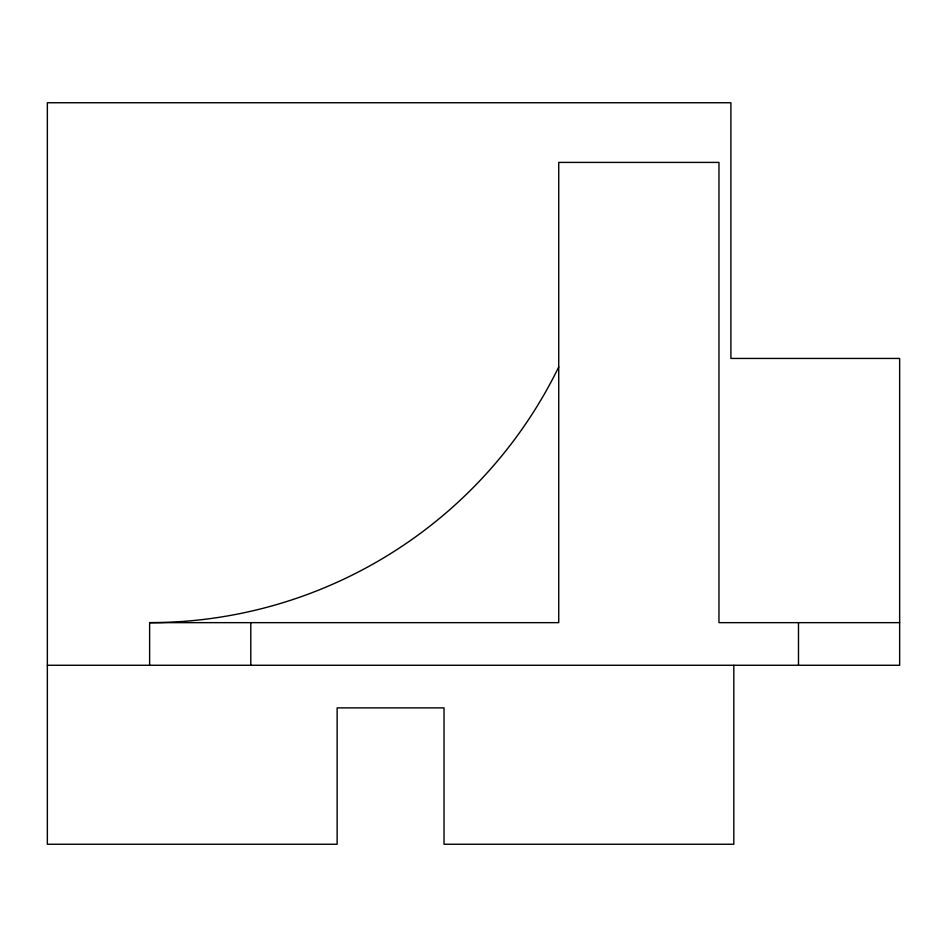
<?xml version="1.0" encoding="UTF-8"?>
<svg xmlns="http://www.w3.org/2000/svg" width="947" height="947" viewBox="0 0 947 947"><rect width="100%" height="100%" fill="white"/><g stroke="black" fill="none" stroke-linecap="round" stroke-linejoin="round"><path stroke-width="1.42" d="M149.626 665.268L149.626 622.653L558.73 622.653L558.73 162.41L718.962 162.41L718.962 622.653L899.65 622.653M47.35 665.268L899.65 665.268L899.65 358.44L730.895 358.44L730.895 102.749L47.35 102.749L47.35 844.251L337.132 844.251L337.132 707.883L444.025 707.883L444.025 844.251L733.807 844.251L733.807 665.268M798.487 622.653L798.487 665.268M250.789 622.653L250.789 665.268M558.73 366.963A455.128 455.128 0 0 1 149.626 622.653"/></g></svg>
